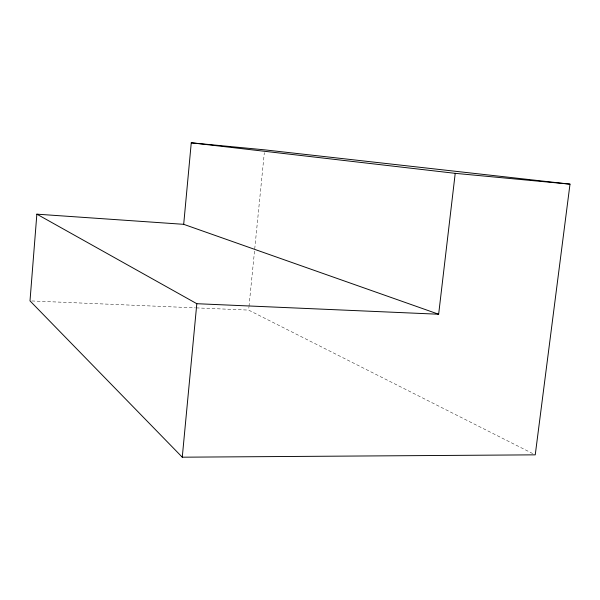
<?xml version="1.0" encoding="UTF-8"?>
<svg xmlns="http://www.w3.org/2000/svg" width="600" height="600" viewBox="0 0 600 600"><rect width="100%" height="100%" fill="white"/><g stroke="black" fill="none" stroke-linecap="round" stroke-linejoin="round"><path stroke-width="0.45" stroke-dasharray="3 2.25" d="M532.74 453.577L248.625 310.095L248.903 307.298M249 306.368L264.33 152.648M31.867 300.96L195.368 307.853M196.305 307.89L248.625 310.095"/><path stroke-width="0.9" d="M183.69 224.325L36.862 214.163L30 300.877L182.265 457.192L535.245 454.845L570 184.148L264.608 149.85L191.257 142.808L183.69 224.325L438.645 314.235L455.22 173.34L570 184.148M182.265 457.192L196.815 303.705L36.862 214.163M196.815 303.705L438.645 314.235M191.257 142.808L455.22 173.34"/></g></svg>
